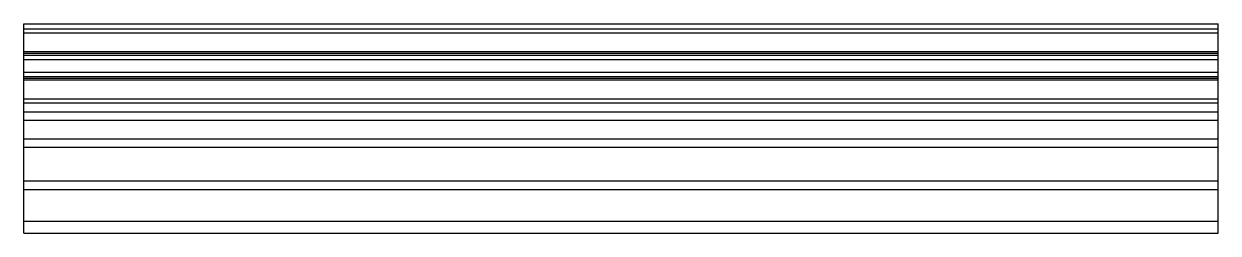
# Model space of a CAD drawing. Extents: x -100 to 0, y 0 to 18.
import ezdxf

# ---------------------------------------------------------------- set-up
doc = ezdxf.new("R2010")
doc.units = 0
doc.header["$LTSCALE"] = 1.05
doc.linetypes.add('PHL_THICK', pattern=[0])
doc.layers.add('PROJECTION', color=7, linetype='CONTINUOUS')

msp = doc.modelspace()

# ---------------------------------------------------------------- linework, layer by layer
at = {"layer": 'PROJECTION', "color": 7, "linetype": 'PHL_THICK'}
for p, q in [((-100, 17.5), (0, 17.5)), ((-100, 0), (-100, 17.5)), ((-100, 17.09819), (0, 17.09819)), ((0, 0), (0, 17.5)), ((-100, 16.762983), (0, 16.762983)), ((-100, 15.189159), (0, 15.189159)), ((-100, 15.052219), (0, 15.052219)), ((-100, 14.877167), (0, 14.877167)), ((-100, 14.523614), (0, 14.523614)), ((-100, 13.466386), (0, 13.466386)), ((-100, 13.112833), (0, 13.112833)), ((-100, 12.949905), (0, 12.949905)), ((-100, 12.81251), (0, 12.81251)), ((-100, 11.227538), (0, 11.227538)), ((-100, 10.889441), (0, 10.889441)), ((-100, 10.152173), (0, 10.152173)), ((-100, 9.445065), (0, 9.445065)), ((-100, 7.884934), (0, 7.884934)), ((-100, 7.177827), (0, 7.177827)), ((-100, 4.363614), (0, 4.363614)), ((-100, 3.656507), (0, 3.656507)), ((-100, 1), (0, 1)), ((-100, 0), (0, 0))]:
    msp.add_line(p, q, dxfattribs=at)

doc.saveas('drawing.dxf')
